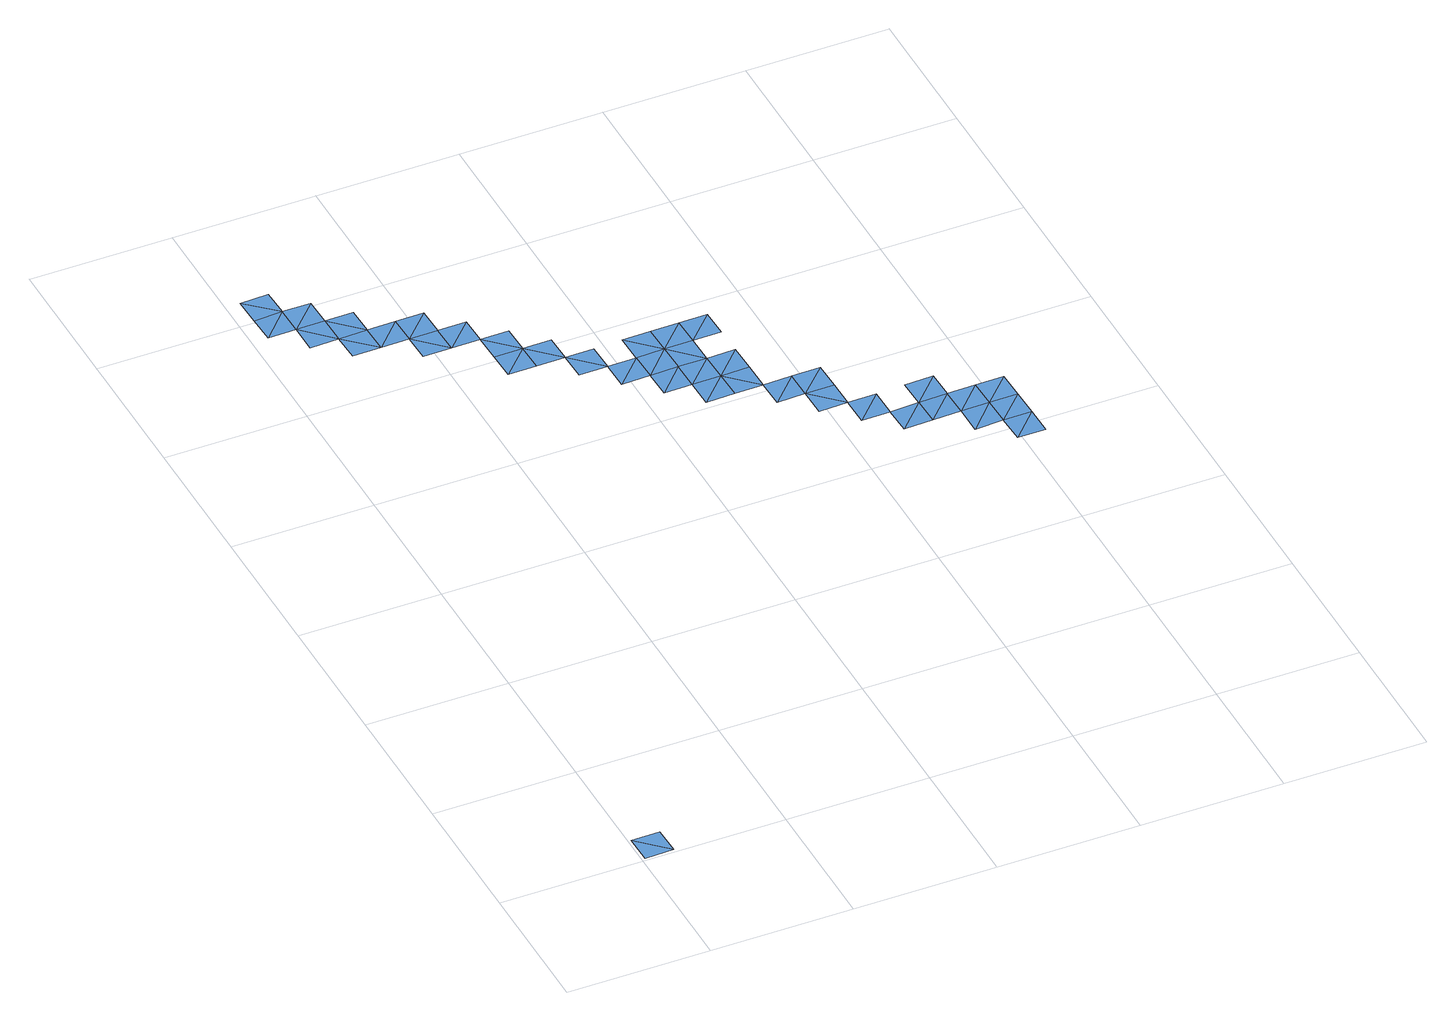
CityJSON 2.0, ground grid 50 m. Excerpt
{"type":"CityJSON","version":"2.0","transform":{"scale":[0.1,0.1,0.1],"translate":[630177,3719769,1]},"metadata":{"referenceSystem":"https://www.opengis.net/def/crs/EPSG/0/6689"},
"CityObjects":{
"waterbody1":{"type":"WaterBody","attributes":{"name":"福岡県津波浸水想定図","class":"1140","function":"2","WaterBodyTsunamiRiskAttribute.description":"1","WaterBodyTsunamiRiskAttribute.rank":"1"},"geometry":[{"type":"MultiSurface","lod":"1","boundaries":[[[0,1,2]],[[2,1,3]],[[4,5,6]],[[7,8,9]],[[5,4,10]],[[9,11,4]],[[9,8,12]],[[9,12,11]],[[8,13,12]],[[12,13,14]],[[15,13,16]],[[15,16,17]],[[17,18,15]],[[17,19,18]],[[19,20,21]],[[20,22,21]],[[23,24,25]],[[24,23,26]],[[27,23,28]],[[27,29,23]],[[30,27,31]],[[30,31,32]],[[32,33,30]],[[30,33,34]],[[33,32,35]],[[36,37,38]],[[39,34,33]],[[38,40,35]],[[37,36,41]],[[40,33,35]],[[38,37,40]],[[33,42,39]],[[33,40,43]],[[33,43,42]],[[37,44,40]],[[37,45,44]],[[43,46,42]],[[46,43,47]],[[48,49,50]],[[51,49,48]],[[52,53,54]],[[55,53,52]],[[56,57,58]],[[59,60,61]],[[56,62,57]],[[60,63,62]],[[59,61,64]],[[59,63,60]],[[64,65,59]],[[59,66,63]],[[65,66,59]],[[64,67,65]]]}]},
"waterbody2":{"type":"WaterBody","attributes":{"name":"福岡県津波浸水想定図","class":"1140","function":"2","WaterBodyTsunamiRiskAttribute.description":"1","WaterBodyTsunamiRiskAttribute.rank":"2"},"geometry":[{"type":"MultiSurface","lod":"1","boundaries":[[[68,4,6]],[[4,68,9]],[[69,20,17]],[[17,20,19]],[[70,24,22]],[[22,24,71]],[[37,41,72]],[[72,45,37]],[[73,50,72]],[[50,73,48]]]}]},
"waterbody3":{"type":"WaterBody","attributes":{"name":"福岡県津波浸水想定図","class":"1140","function":"2","WaterBodyTsunamiRiskAttribute.description":"1","WaterBodyTsunamiRiskAttribute.rank":"3"},"geometry":[{"type":"MultiSurface","lod":"1","boundaries":[[[8,74,16]],[[16,13,8]],[[75,24,70]],[[24,75,25]],[[35,32,76]],[[35,76,38]],[[77,54,48]],[[48,54,51]],[[56,55,78]],[[56,78,79]],[[79,62,56]],[[79,60,62]],[[64,80,67]],[[80,81,67]]]}]}
},
"vertices":[
[11,5,11],[111,7,11],[9,105,11],[109,107,11],[153,3008,11],[51,3106,8],[53,3006,9],[156,2808,7],[257,2810,7],[155,2908,11],[151,3108,9],[253,3010,9],[255,2910,9],[356,2812,9],[355,2912,9],[456,2814,8],[358,2712,9],[458,2714,9],[556,2816,8],[558,2716,9],[560,2616,9],[658,2717,8],[660,2617,8],[864,2421,8],[762,2519,8],[764,2420,8],[862,2521,8],[966,2323,8],[866,2322,8],[964,2423,8],[1066,2325,8],[968,2223,7],[1068,2225,8],[1166,2327,8],[1064,2425,8],[1168,2227,8],[1172,2027,7],[1270,2129,7],[1170,2127,8],[1164,2427,8],[1268,2229,7],[1272,2029,7],[1264,2429,7],[1266,2329,7],[1368,2231,7],[1370,2131,7],[1364,2431,6],[1366,2331,6],[1473,1933,8],[1572,2035,7],[1472,2033,7],[1574,1935,8],[1577,1735,7],[1675,1837,7],[1575,1835,8],[1677,1737,7],[1777,1739,9],[1875,1841,9],[1775,1839,9],[1979,1643,10],[1879,1641,10],[1881,1541,8],[1877,1741,10],[1977,1743,9],[1981,1543,10],[2079,1645,10],[2077,1745,9],[2081,1545,10],
[55,2906,11],[460,2614,9],[662,2518,8],[760,2619,8],[1372,2031,7],[1374,1931,7],
[258,2710,11],[664,2418,9],[1070,2125,9],[1475,1833,8],[1679,1637,9],[1779,1639,9],[1983,1443,11],[2083,1445,9]
]}
